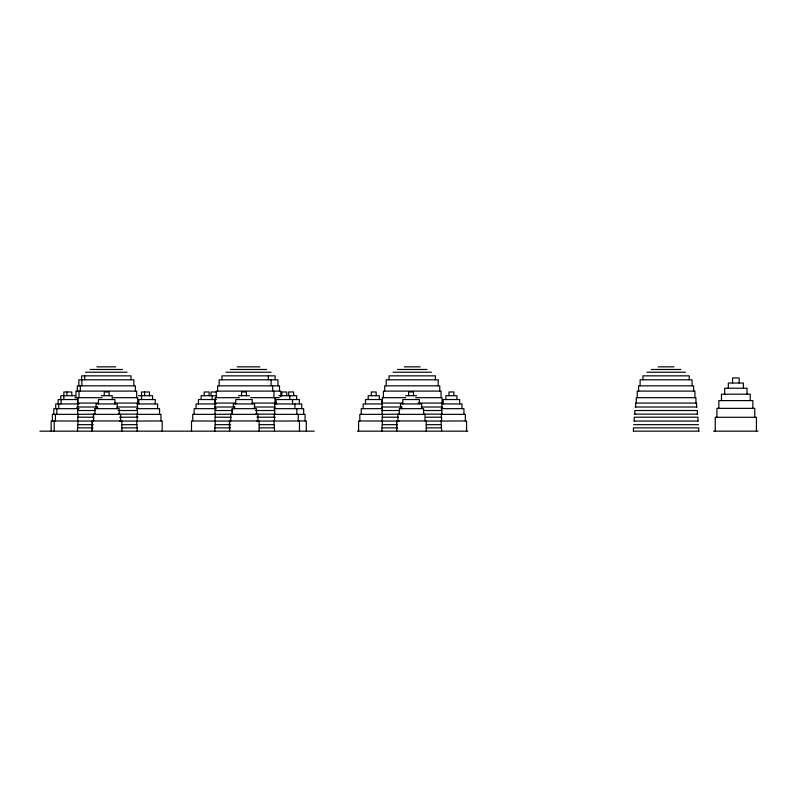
<?xml version="1.0" encoding="UTF-8"?>
<svg xmlns="http://www.w3.org/2000/svg" width="798" height="798" viewBox="0 0 798 798"><rect width="100%" height="100%" fill="white"/><g stroke="black" fill="none" stroke-linecap="round" stroke-linejoin="round"><path stroke-width="1.2" d="M96.887 366.841L115.76 366.841M237.215 366.841L259.889 366.841M404.307 366.841L420.147 366.841M658.17 366.841L674.011 366.841M90.064 369.474L122.593 369.474M230.383 369.474L266.722 369.474M397.474 369.474L426.98 369.474M651.338 369.474L680.844 369.474M85.556 372.217L127.101 372.217M225.874 372.217L271.23 372.217M392.965 372.217L431.489 372.217M646.829 372.217L685.352 372.217M215.919 391.978L211.051 391.978L211.051 395.708M74.902 395.708L60.788 395.708L60.788 399.549M101.147 395.708L112.229 395.708L112.229 399.549M138.453 395.708L152.558 395.708L152.558 399.549M216.717 395.708L201.106 395.708L201.106 399.549M238.442 395.708L249.515 395.708M278.771 395.708L296.686 395.708L296.686 399.549M405.534 395.708L416.616 395.708M74.952 397.683L102.114 397.683M113.346 397.683L137.705 397.683L137.705 403.06M239.41 397.683L215.28 397.683L215.28 403.06M250.632 397.683L279.3 397.683M405.743 397.683L382.372 397.683L382.372 403.06M415.688 397.683L442.082 397.683L442.082 403.06M138.453 399.549L155.251 399.549L155.251 403.938M216.368 399.549L198.423 399.549L198.423 403.938M77.356 403.06L98.084 403.06M114.742 403.06L138.333 403.06M214.642 403.06L235.37 403.06M252.028 403.06L276.776 403.06M381.823 403.06L402.471 403.06M418.042 403.06L442.72 403.06M79.032 403.938L55.74 403.938L55.74 408.656M137.056 403.938L157.605 403.938L157.605 408.656M216.318 403.938L196.069 403.938L196.069 408.656M274.352 403.938L301.734 403.938L301.734 408.656M76.877 407.01L97.725 407.01M116.907 407.01L137.765 407.01L137.765 408.656M235.011 407.01L214.652 407.01L214.652 408.656M254.193 407.01L275.061 407.01L275.061 408.656M402.102 407.01L381.743 407.01L381.743 408.656M421.284 407.01L442.72 407.01M635.128 407.01L697.063 407.01M79.052 408.656L53.805 408.656L53.805 414.361M94.892 408.656L119.211 408.656L119.211 414.361M136.777 408.656L159.54 408.656L159.54 414.361M216.348 408.656L194.123 408.656L194.123 414.361M274.063 408.656L303.669 408.656L303.669 414.361M399.269 408.656L423.598 408.656L423.598 414.361M441.154 408.656L463.927 408.656L463.927 414.361M95.301 410.521L77.735 410.521L77.735 414.142M118.144 410.521L137.505 410.521M232.597 410.521L215.031 410.521L215.031 414.142M255.43 410.521L274.791 410.521L274.751 414.142M381.753 410.521L399.688 410.521M423.618 410.521L441.883 410.521L441.853 414.142M95.171 414.142L77.496 414.361M118.254 414.142L137.785 414.142M232.457 414.142L214.792 414.361M255.54 414.142L275.081 414.142M399.559 414.142L381.883 414.361M423.748 414.142L442.172 414.142M634.49 414.142L697.691 414.142M93.536 414.361L93.536 420.945L93.456 414.361L120.618 414.361L120.618 420.945M136.777 414.361L160.947 414.361L160.947 420.945M274.063 414.361L305.075 414.361L305.075 420.945M93.815 417.214L77.795 417.214L77.795 420.945M119.58 417.214L138.014 417.214M231.101 417.214L215.081 417.214L215.081 420.945M256.876 417.214L275.31 417.214M398.202 417.214L382.172 417.214L382.172 420.945M426.092 417.214L441.573 417.214L441.573 420.945M229.555 420.945L229.555 431.159L229.495 420.945L259.131 420.945L259.131 431.159M396.646 420.945L396.646 431.159L396.586 420.945L426.222 420.945L426.222 431.159M93.496 421.055L77.965 421.055L77.965 424.676M119.51 421.055L136.817 421.055L136.817 424.676M230.782 421.055L215.261 421.055L215.261 424.676M256.806 421.055L274.103 421.055L274.103 424.676M399.05 421.055L382.352 421.055L382.352 424.676M426.202 421.055L441.194 421.055L441.194 424.676M633.971 421.055L698.22 421.055M93.306 424.676L77.735 424.676L77.735 427.868M121.944 424.676L136.997 424.676L136.997 427.868M230.592 424.676L215.031 424.676L215.031 427.868M259.24 424.676L274.293 424.676L274.293 427.868M397.514 424.676L382.122 424.676L382.122 427.868M426.332 424.676L441.384 424.676L441.384 427.868M633.712 424.676L698.469 424.676M93.137 427.868L77.516 427.868L77.516 431.159M122.054 427.868L137.186 427.868L137.186 431.159M230.423 427.868L214.802 427.868L214.802 431.159M259.35 427.868L274.472 427.868L274.472 431.159M397.514 427.868L381.893 427.868L381.893 431.159M426.441 427.868L441.563 427.868L441.563 431.159M39.9 431.159L314.262 431.159M357.354 431.159L467.798 431.159M633.253 431.159L698.938 431.159M713.592 431.159L758.1 431.159M756.424 431.159L756.424 417.294L715.267 417.294L715.267 431.159M754.758 417.294L754.758 408.357L716.933 408.357L716.933 417.294M752.853 408.357L752.853 400.606L718.848 400.606L718.848 408.357M750.22 400.606L750.22 394.202L721.472 394.202L721.472 400.606M747.018 394.202L747.018 388.237L724.674 388.237L724.674 394.202M743.367 388.237L743.367 383.02L728.325 383.02L728.325 388.237M739.148 383.02L739.148 377.953L732.544 377.953L732.544 383.02M698.719 431.159L698.719 427.868L633.462 427.868L633.462 431.159M697.931 421.055L697.931 417.214L634.25 417.214L634.25 421.055M697.382 414.142L697.382 410.521L634.799 410.521L634.799 414.142M696.584 407.01L696.584 403.06L635.607 403.06L635.607 407.01M695.946 403.06L695.946 397.683L636.235 397.683L636.235 403.06M694.928 397.683L694.928 391.1L637.263 391.1L637.263 397.683M693.612 391.1L693.612 385.833L638.58 385.833L638.58 391.1M692.075 385.833L692.075 379.798L640.116 379.798L640.116 385.833M689.273 379.798L689.273 375.848L642.909 375.848L642.909 379.798M466.561 431.159L466.561 420.945L440.995 421.055M465.334 420.945L465.334 414.361L441.404 414.361L441.404 417.214M461.992 408.656L461.992 403.938L441.803 403.938L441.803 407.01M459.638 403.938L459.638 399.549L443.179 399.549L443.179 403.938M456.945 399.549L456.945 395.708L445.863 395.708L445.863 399.549M453.843 395.708L453.843 391.978L448.975 391.978L448.975 395.708M442.152 407.01L442.152 408.656M441.593 408.656L441.593 410.521M441.065 397.683L441.065 391.1L383.389 391.1L383.389 397.683M439.748 391.1L439.748 385.833L384.706 385.833L384.706 391.1M438.212 385.833L438.212 379.798L386.252 379.798L386.252 385.833M435.409 379.798L435.409 375.848L389.045 375.848L389.045 379.798M424.995 420.945L424.995 414.361L397.833 414.361L397.923 420.945M421.653 408.656L421.653 403.938L400.486 403.938L400.486 407.01M419.299 403.938L419.299 399.549L402.84 399.549L402.84 403.938M413.504 395.708L413.504 391.978L408.636 391.978L408.636 395.708M401.444 407.01L401.444 408.656M401.414 407.01L401.414 408.656M399.389 408.656L399.269 414.361M382.601 421.055L358.591 420.945L358.591 431.159M382.382 410.521L382.382 408.656L361.225 408.656L361.225 414.361M382.362 417.214L382.362 414.361L359.818 414.361L359.818 420.945M382.182 407.01L382.182 403.938L363.16 403.938L363.16 408.656M382.122 410.521L382.122 414.142M381.883 403.938L381.973 399.549L365.514 399.549L365.514 403.938M379.279 399.549L379.279 395.708L368.207 395.708L368.207 399.549M376.177 395.708L376.177 391.978L371.309 391.978L371.309 395.708M306.302 431.159L306.302 420.945L273.904 421.055M299.38 403.938L299.38 399.549L276.088 399.549L276.088 403.938M299.469 420.945L299.469 431.159M298.243 414.361L298.243 420.945M296.836 408.656L296.836 414.361M294.901 403.938L294.901 408.656M293.584 395.708L293.584 391.978L288.716 391.978L288.716 395.708M292.537 399.549L292.537 403.938M289.854 395.708L289.854 399.549M286.741 395.708L286.741 391.978L281.884 391.978L281.884 395.708M280.806 396.586L280.806 391.1L216.298 391.1L216.298 397.683M279.49 391.1L279.49 385.833L217.615 385.833L217.615 391.1M277.953 385.833L277.953 379.798L219.151 379.798L219.151 385.833M275.15 379.798L275.15 375.848L221.954 375.848L221.954 379.798M274.991 397.683L274.991 403.06M274.712 403.938L274.712 407.01M274.502 408.656L274.502 410.521M274.482 417.214L274.482 420.945M274.312 414.361L274.312 417.214M273.973 391.1L273.973 397.683M272.657 385.833L272.657 391.1M271.121 379.798L271.121 385.833M268.318 375.848L268.318 379.798M257.904 420.945L257.904 414.361L230.742 414.361L230.742 420.945M256.497 414.361L256.497 408.656L232.178 408.656L232.178 414.361M254.562 408.656L254.562 403.938L233.395 403.938L233.395 407.01M252.208 403.938L252.208 399.549L235.749 399.549L235.749 403.938M246.412 395.708L246.412 391.978L241.545 391.978L241.545 395.708M234.353 407.01L234.353 408.656M234.323 407.01L234.323 408.656M232.298 408.656L232.298 414.361M215.51 421.055L191.5 420.945L191.5 431.159M215.29 408.656L215.29 410.521M215.27 417.214L215.27 414.361L192.727 414.361L192.727 420.945M215.091 403.938L215.091 407.01M214.881 399.549L214.792 403.938M212.188 395.708L212.188 399.549M209.086 395.708L209.086 391.978L204.218 391.978L204.218 395.708M162.174 431.159L162.174 420.945L136.608 421.055M149.455 395.708L149.455 391.978L141.555 391.978L141.485 399.549M144.588 391.978L144.588 395.708M138.792 399.549L138.792 403.938M137.465 410.521L137.465 414.142M137.416 403.938L137.416 407.01M137.206 408.656L137.206 410.521M137.196 417.214L137.196 420.945M137.017 414.361L137.017 417.214M136.677 397.683L136.677 391.1L75.98 391.1L75.98 397.683M135.361 391.1L135.361 385.833L77.296 385.833L77.296 391.1M133.825 385.833L133.825 379.798L78.832 379.798L78.832 385.833M131.022 379.798L131.022 375.848L81.635 375.848L81.635 379.798M121.845 431.159L121.845 420.945L92.199 420.945L92.199 431.159M117.276 408.656L117.276 403.938L96.109 403.938L96.109 407.01M114.912 403.938L114.912 399.549L98.463 399.549L98.463 403.938M109.117 395.708L109.117 391.978L104.259 391.978L104.259 395.708M95.002 408.656L94.892 414.361M92.259 420.945L92.259 431.159M84.668 375.848L84.668 379.798M81.865 379.798L81.865 385.833M80.329 385.833L80.329 391.1M79.012 391.1L79.012 397.683M78.214 421.055L51.172 420.945L51.172 431.159M77.985 397.683L77.985 403.06M78.005 408.656L78.005 410.521M77.985 417.214L77.985 414.361L52.399 414.361L52.399 420.945M77.795 403.938L77.795 407.01M77.496 403.938L77.586 399.549L58.094 399.549L58.094 403.938M77.356 407.01L77.356 408.656M71.79 395.708L71.79 391.978L63.89 391.978L63.82 399.549M66.922 391.978L66.922 395.708M61.127 399.549L61.127 403.938M58.773 403.938L58.773 408.656M56.838 408.656L56.838 414.361M55.431 414.361L55.431 420.945M54.204 420.945L54.204 431.159M97.057 408.656L97.057 407.01L97.027 408.656"/></g></svg>
